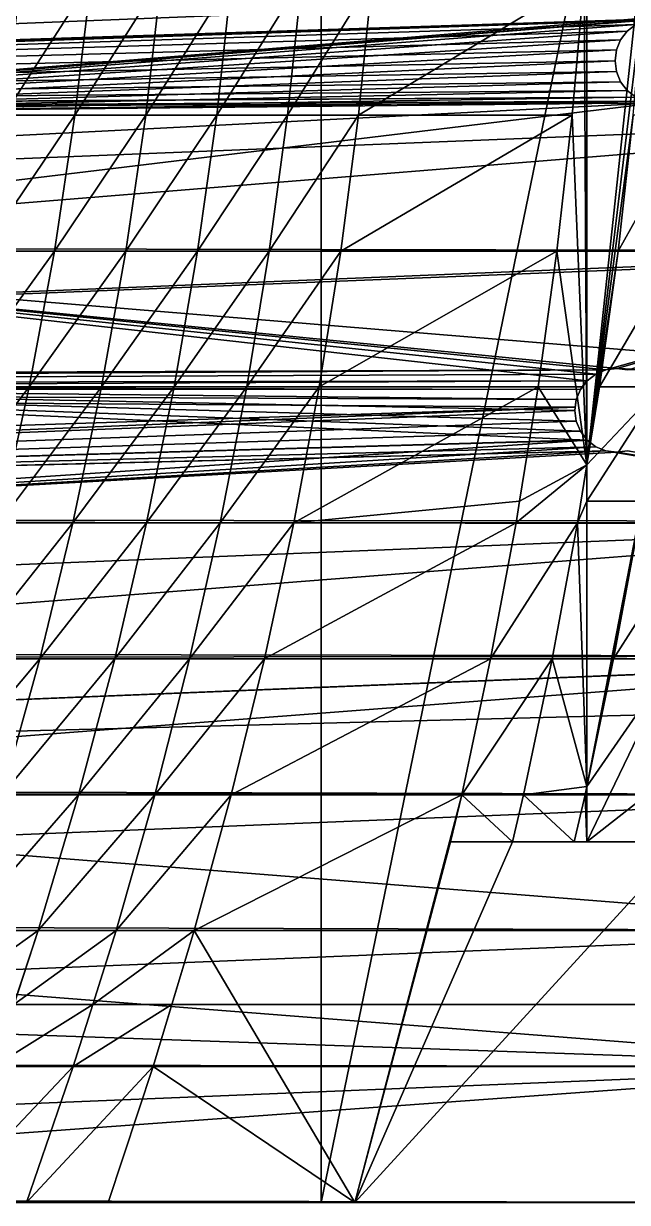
# Model space of a CAD drawing. Header units: metres. Extents: x 0 to 40.2, y -11.7 to 11.7.
# Drawn here: x 27.87 to 32.19, y -11.66 to -3.23 of the extents above; entities that cross this region are included whole.
import ezdxf

# ---------------------------------------------------------------- set-up
doc = ezdxf.new("R2010")
doc.units = ezdxf.units.M

msp = doc.modelspace()

# ---------------------------------------------------------------- linework, layer by layer
at = {"layer": 'bajo_balcon'}
for points in [[(35.696875, -2.91625, 3.3), (23.81, -3.888333, 3.3), (23.963125, -2.91625, 3.3)], [(35.696875, -2.91625, 3.3), (32.401458, -3.2, 3.3), (23.81, -3.888333, 3.3)], [(32.401458, -3.2, 3.3), (32.323812, -3.210222, 3.3), (23.81, -3.888333, 3.3)], [(32.323812, -3.210222, 3.3), (32.251458, -3.240192, 3.3), (23.81, -3.888333, 3.3)], [(32.251458, -3.240192, 3.3), (32.189326, -3.287868, 3.3), (23.81, -3.888333, 3.3)], [(32.189326, -3.287868, 3.3), (32.14165, -3.35, 3.3), (23.81, -3.888333, 3.3)], [(32.14165, -3.35, 3.3), (32.11168, -3.422354, 3.3), (23.81, -3.888333, 3.3)], [(32.11168, -3.422354, 3.3), (32.101458, -3.5, 3.3), (23.81, -3.888333, 3.3)], [(32.101458, -3.5, 3.3), (32.11168, -3.577646, 3.3), (23.81, -3.888333, 3.3)], [(32.11168, -3.577646, 3.3), (32.14165, -3.65, 3.3), (23.81, -3.888333, 3.3)], [(32.14165, -3.65, 3.3), (32.189326, -3.712132, 3.3), (23.81, -3.888333, 3.3)], [(32.189326, -3.712132, 3.3), (32.251458, -3.759808, 3.3), (23.81, -3.888333, 3.3)], [(32.251458, -3.759808, 3.3), (32.323812, -3.789778, 3.3), (23.81, -3.888333, 3.3)], [(32.323812, -3.789778, 3.3), (32.401458, -3.8, 3.3), (23.81, -3.888333, 3.3)], [(32.401458, -3.8, 3.3), (23.613125, -4.860417, 3.3), (23.81, -3.888333, 3.3)], [(35.616667, -3.888333, 3.3), (23.613125, -4.860417, 3.3), (32.401458, -3.8, 3.3)], [(35.616667, -3.888333, 3.3), (35.513542, -4.860417, 3.3), (23.613125, -4.860417, 3.3)], [(23.613125, -4.860417, 3.3), (31.901335, -5.787868, 3.3), (23.3725, -5.8325, 3.3)], [(31.963467, -5.740192, 3.3), (31.901335, -5.787868, 3.3), (23.613125, -4.860417, 3.3)], [(32.035821, -5.710222, 3.3), (31.963467, -5.740192, 3.3), (23.613125, -4.860417, 3.3)], [(32.113467, -5.7, 3.3), (32.035821, -5.710222, 3.3), (23.613125, -4.860417, 3.3)], [(35.3875, -5.8325, 3.3), (32.113467, -5.7, 3.3), (23.613125, -4.860417, 3.3)], [(35.513542, -4.860417, 3.3), (35.3875, -5.8325, 3.3), (23.613125, -4.860417, 3.3)], [(35.3875, -5.8325, 3.3), (32.191113, -5.710222, 3.3), (32.113467, -5.7, 3.3)], [(31.901335, -5.787868, 3.3), (31.85366, -5.85, 3.3), (23.3725, -5.8325, 3.3)], [(23.088125, -6.804583, 3.3), (23.3725, -5.8325, 3.3), (31.901335, -6.212132, 3.3)], [(31.901335, -6.212132, 3.3), (23.3725, -5.8325, 3.3), (31.85366, -6.15, 3.3)], [(31.823689, -6.077646, 3.3), (31.85366, -6.15, 3.3), (23.3725, -5.8325, 3.3)], [(31.813467, -6, 3.3), (31.823689, -6.077646, 3.3), (23.3725, -5.8325, 3.3)], [(31.823689, -5.922354, 3.3), (31.813467, -6, 3.3), (23.3725, -5.8325, 3.3)], [(31.85366, -5.85, 3.3), (31.823689, -5.922354, 3.3), (23.3725, -5.8325, 3.3)], [(31.963467, -6.259808, 3.3), (23.088125, -6.804583, 3.3), (31.901335, -6.212132, 3.3)], [(31.963467, -6.259808, 3.3), (32.035821, -6.289778, 3.3), (23.088125, -6.804583, 3.3)], [(32.113467, -6.3, 3.3), (23.088125, -6.804583, 3.3), (32.035821, -6.289778, 3.3)], [(32.113467, -6.3, 3.3), (35.238542, -6.804583, 3.3), (23.088125, -6.804583, 3.3)], [(32.191113, -6.289778, 3.3), (35.238542, -6.804583, 3.3), (32.113467, -6.3, 3.3)], [(35.238542, -6.804583, 3.3), (22.76, -7.776667, 3.3), (23.088125, -6.804583, 3.3)], [(35.238542, -6.804583, 3.3), (35.066667, -7.776667, 3.3), (22.76, -7.776667, 3.3)], [(35.066667, -7.776667, 3.3), (22.388125, -8.74875, 3.3), (22.76, -7.776667, 3.3)], [(35.066667, -7.776667, 3.3), (34.871875, -8.74875, 3.3), (22.388125, -8.74875, 3.3)], [(34.654167, -9.720833, 3.3), (21.9725, -9.720833, 3.3), (22.388125, -8.74875, 3.3)], [(34.871875, -8.74875, 3.3), (34.654167, -9.720833, 3.3), (22.388125, -8.74875, 3.3)], [(34.413542, -10.692917, 3.3), (21.513125, -10.692917, 3.3), (21.9725, -9.720833, 3.3)], [(34.654167, -9.720833, 3.3), (34.413542, -10.692917, 3.3), (21.9725, -9.720833, 3.3)], [(34.413542, -10.692917, 3.3), (21.01, -11.665, 3.3), (21.513125, -10.692917, 3.3)], [(34.413542, -10.692917, 3.3), (34.15, -11.665, 3.3), (21.01, -11.665, 3.3)]]:
    msp.add_3dface(points, dxfattribs=at)
at = {"layer": 'butacas_alta_frontal'}
for points in [[(31.9, -2.606295, 5.54), (31.880625, -2.91625, 5.54), (31.9, -6.390454, 5.54)], [(28.239706, -3.888333, 4.870769), (28.354594, -2.91625, 4.870769), (27.733072, -3.888333, 4.870769)], [(28.354594, -2.91625, 4.870769), (27.852209, -2.91625, 4.870769), (27.733072, -3.888333, 4.870769)], [(28.74634, -3.888333, 5.004615), (28.85698, -2.91625, 5.004615), (28.239706, -3.888333, 5.004615)], [(28.85698, -2.91625, 5.004615), (28.354594, -2.91625, 5.004615), (28.239706, -3.888333, 5.004615)], [(29.252974, -3.888333, 5.138462), (29.359365, -2.91625, 5.138462), (28.74634, -3.888333, 5.138462)], [(29.359365, -2.91625, 5.138462), (28.85698, -2.91625, 5.138462), (28.74634, -3.888333, 5.138462)], [(29.861751, -2.91625, 5.272308), (29.359365, -2.91625, 5.272308), (29.252974, -3.888333, 5.272308)], [(29.759608, -3.888333, 5.272308), (29.861751, -2.91625, 5.272308), (29.252974, -3.888333, 5.272308)], [(30.266242, -3.888333, 5.406154), (30.364136, -2.91625, 5.406154), (29.759608, -3.888333, 5.406154)], [(30.364136, -2.91625, 5.406154), (29.861751, -2.91625, 5.406154), (29.759608, -3.888333, 5.406154)], [(31.9, -6.390454, 5.54), (31.880625, -2.91625, 5.54), (31.795556, -3.888333, 5.54)], [(28.091993, -4.860417, 4.870769), (28.239706, -3.888333, 4.870769), (27.579896, -4.860417, 4.870769)], [(28.239706, -3.888333, 4.870769), (27.733072, -3.888333, 4.870769), (27.579896, -4.860417, 4.870769)], [(28.604089, -4.860417, 5.004615), (28.74634, -3.888333, 5.004615), (28.091993, -4.860417, 5.004615)], [(28.74634, -3.888333, 5.004615), (28.239706, -3.888333, 5.004615), (28.091993, -4.860417, 5.004615)], [(29.116186, -4.860417, 5.138462), (29.252974, -3.888333, 5.138462), (28.604089, -4.860417, 5.138462)], [(29.252974, -3.888333, 5.138462), (28.74634, -3.888333, 5.138462), (28.604089, -4.860417, 5.138462)], [(29.628282, -4.860417, 5.272308), (29.759608, -3.888333, 5.272308), (29.116186, -4.860417, 5.272308)], [(29.759608, -3.888333, 5.272308), (29.252974, -3.888333, 5.272308), (29.116186, -4.860417, 5.272308)], [(30.140379, -4.860417, 5.406154), (30.266242, -3.888333, 5.406154), (29.628282, -4.860417, 5.406154)], [(30.266242, -3.888333, 5.406154), (29.759608, -3.888333, 5.406154), (29.628282, -4.860417, 5.406154)], [(31.9, -6.390454, 5.54), (31.795556, -3.888333, 5.54), (31.686181, -4.860417, 5.54)], [(27.911454, -5.8325, 4.870769), (28.091993, -4.860417, 4.870769), (27.392682, -5.8325, 4.870769)], [(28.091993, -4.860417, 4.870769), (27.579896, -4.860417, 4.870769), (27.392682, -5.8325, 4.870769)], [(28.604089, -4.860417, 5.004615), (28.091993, -4.860417, 5.004615), (27.911454, -5.8325, 5.004615)], [(28.430227, -5.8325, 5.004615), (28.604089, -4.860417, 5.004615), (27.911454, -5.8325, 5.004615)], [(28.949, -5.8325, 5.138462), (29.116186, -4.860417, 5.138462), (28.430227, -5.8325, 5.138462)], [(29.116186, -4.860417, 5.138462), (28.604089, -4.860417, 5.138462), (28.430227, -5.8325, 5.138462)], [(29.467773, -5.8325, 5.272308), (29.628282, -4.860417, 5.272308), (28.949, -5.8325, 5.272308)], [(29.628282, -4.860417, 5.272308), (29.116186, -4.860417, 5.272308), (28.949, -5.8325, 5.272308)], [(29.986545, -5.8325, 5.406154), (30.140379, -4.860417, 5.406154), (29.467773, -5.8325, 5.406154)], [(30.140379, -4.860417, 5.406154), (29.628282, -4.860417, 5.406154), (29.467773, -5.8325, 5.406154)], [(31.9, -6.390454, 5.54), (31.686181, -4.860417, 5.54), (31.5525, -5.8325, 5.54)], [(27.698091, -6.804583, 4.870769), (27.911454, -5.8325, 4.870769), (27.171428, -6.804583, 4.870769)], [(27.911454, -5.8325, 4.870769), (27.392682, -5.8325, 4.870769), (27.171428, -6.804583, 4.870769)], [(28.430227, -5.8325, 5.004615), (27.698091, -6.804583, 5.004615), (28.224754, -6.804583, 5.004615)], [(28.430227, -5.8325, 5.004615), (27.911454, -5.8325, 5.004615), (27.698091, -6.804583, 5.004615)], [(28.751416, -6.804583, 5.138462), (28.949, -5.8325, 5.138462), (28.224754, -6.804583, 5.138462)], [(28.949, -5.8325, 5.138462), (28.430227, -5.8325, 5.138462), (28.224754, -6.804583, 5.138462)], [(29.278079, -6.804583, 5.272308), (29.467773, -5.8325, 5.272308), (28.751416, -6.804583, 5.272308)], [(29.467773, -5.8325, 5.272308), (28.949, -5.8325, 5.272308), (28.751416, -6.804583, 5.272308)], [(29.986545, -5.8325, 5.406154), (29.278079, -6.804583, 5.406154), (29.804742, -6.804583, 5.406154)], [(29.986545, -5.8325, 5.406154), (29.467773, -5.8325, 5.406154), (29.278079, -6.804583, 5.406154)], [(31.9, -6.390454, 5.54), (31.5525, -5.8325, 5.54), (31.419637, -6.65, 5.54)], [(31.9, -6.390454, 5.54), (31.419637, -6.65, 5.54), (31.394514, -6.804583, 5.54)], [(31.833133, -6.804583, 5.54), (31.9, -6.390454, 5.54), (31.394514, -6.804583, 5.54)], [(31.9, -6.390454, 5.697368), (31.833133, -6.804583, 5.697368), (31.9, -6.65, 5.697368)], [(31.833133, -6.804583, 5.697368), (31.9, -8.691232, 5.697368), (31.9, -6.65, 5.697368)], [(27.987669, -7.776667, 5.004615), (28.224754, -6.804583, 5.004615), (27.451902, -7.776667, 5.004615)], [(28.224754, -6.804583, 5.004615), (27.698091, -6.804583, 5.004615), (27.451902, -7.776667, 5.004615)], [(28.523436, -7.776667, 5.138462), (28.751416, -6.804583, 5.138462), (27.987669, -7.776667, 5.138462)], [(28.751416, -6.804583, 5.138462), (28.224754, -6.804583, 5.138462), (27.987669, -7.776667, 5.138462)], [(29.059202, -7.776667, 5.272308), (29.278079, -6.804583, 5.272308), (28.523436, -7.776667, 5.272308)], [(29.278079, -6.804583, 5.272308), (28.751416, -6.804583, 5.272308), (28.523436, -7.776667, 5.272308)], [(29.594969, -7.776667, 5.406154), (29.804742, -6.804583, 5.406154), (29.059202, -7.776667, 5.406154)], [(29.804742, -6.804583, 5.406154), (29.278079, -6.804583, 5.406154), (29.059202, -7.776667, 5.406154)], [(31.65203, -7.776667, 5.54), (31.833133, -6.804583, 5.54), (31.212222, -7.776667, 5.54)], [(31.833133, -6.804583, 5.54), (31.394514, -6.804583, 5.54), (31.212222, -7.776667, 5.54)], [(31.9, -8.691232, 5.697368), (31.833133, -6.804583, 5.697368), (31.65203, -7.776667, 5.697368)], [(27.718973, -8.74875, 5.004615), (27.987669, -7.776667, 5.004615), (27.172888, -8.74875, 5.004615)], [(27.987669, -7.776667, 5.004615), (27.451902, -7.776667, 5.004615), (27.172888, -8.74875, 5.004615)], [(28.265057, -8.74875, 5.138462), (28.523436, -7.776667, 5.138462), (27.718973, -8.74875, 5.138462)], [(28.523436, -7.776667, 5.138462), (27.987669, -7.776667, 5.138462), (27.718973, -8.74875, 5.138462)], [(28.811142, -8.74875, 5.272308), (29.059202, -7.776667, 5.272308), (28.265057, -8.74875, 5.272308)], [(29.059202, -7.776667, 5.272308), (28.523436, -7.776667, 5.272308), (28.265057, -8.74875, 5.272308)], [(29.357227, -8.74875, 5.406154), (29.594969, -7.776667, 5.406154), (28.811142, -8.74875, 5.406154)], [(29.594969, -7.776667, 5.406154), (29.059202, -7.776667, 5.406154), (28.811142, -8.74875, 5.406154)], [(31.44678, -8.74875, 5.54), (31.65203, -7.776667, 5.54), (31.005625, -8.74875, 5.54)], [(31.65203, -7.776667, 5.54), (31.212222, -7.776667, 5.54), (31.005625, -8.74875, 5.54)], [(31.9, -8.691232, 5.697368), (31.65203, -7.776667, 5.697368), (31.44678, -8.74875, 5.697368)], [(27.976282, -9.720833, 5.138462), (28.265057, -8.74875, 5.138462), (27.418665, -9.720833, 5.138462)], [(28.265057, -8.74875, 5.138462), (27.718973, -8.74875, 5.138462), (27.418665, -9.720833, 5.138462)], [(28.533898, -9.720833, 5.272308), (28.811142, -8.74875, 5.272308), (27.976282, -9.720833, 5.272308)], [(28.811142, -8.74875, 5.272308), (28.265057, -8.74875, 5.272308), (27.976282, -9.720833, 5.272308)], [(29.357227, -8.74875, 5.406154), (28.811142, -8.74875, 5.406154), (28.533898, -9.720833, 5.406154)], [(29.091515, -9.720833, 5.406154), (29.357227, -8.74875, 5.406154), (28.533898, -9.720833, 5.406154)], [(31.36743, -9.085, 5.54), (31.005625, -8.74875, 5.54), (30.925754, -9.085, 5.54)], [(31.44678, -8.74875, 5.54), (31.005625, -8.74875, 5.54), (31.36743, -9.085, 5.54)], [(31.809106, -9.085, 5.697368), (31.44678, -8.74875, 5.697368), (31.36743, -9.085, 5.697368)], [(31.887935, -8.74875, 5.697368), (31.9, -8.691232, 5.697368), (31.44678, -8.74875, 5.697368)], [(31.887935, -8.74875, 5.697368), (31.44678, -8.74875, 5.697368), (31.809106, -9.085, 5.697368)], [(31.9, -9.085, 5.854737), (31.887935, -8.74875, 5.854737), (31.809106, -9.085, 5.854737)], [(31.9, -8.691232, 5.854737), (31.887935, -8.74875, 5.854737), (31.9, -9.085, 5.854737)], [(27.976282, -9.720833, 5.138462), (27.418665, -9.720833, 5.138462), (27.23798, -10.25, 5.138462)], [(27.976282, -9.720833, 5.138462), (27.23798, -10.25, 5.138462), (27.802535, -10.25, 5.138462)], [(28.533898, -9.720833, 5.272308), (27.802535, -10.25, 5.272308), (28.36709, -10.25, 5.272308)], [(28.533898, -9.720833, 5.272308), (27.976282, -9.720833, 5.272308), (27.802535, -10.25, 5.272308)], [(29.091515, -9.720833, 5.406154), (28.36709, -10.25, 5.406154), (28.931645, -10.25, 5.406154)], [(29.091515, -9.720833, 5.406154), (28.533898, -9.720833, 5.406154), (28.36709, -10.25, 5.406154)]]:
    msp.add_3dface(points, dxfattribs=at)
at = {"layer": 'butacas_alta_posterior'}
for points in [[(32.376443, -1.944167, 5.54), (31.9, -2.606295, 5.54), (31.9, -6.390454, 5.54)], [(32.316075, -2.91625, 5.54), (32.376443, -1.944167, 5.54), (31.9, -6.390454, 5.54)], [(32.23156, -3.888333, 5.54), (32.316075, -2.91625, 5.54), (31.9, -6.390454, 5.54)], [(32.122898, -4.860417, 5.54), (32.23156, -3.888333, 5.54), (31.9, -6.390454, 5.54)], [(32.559616, -4.860417, 5.697368), (32.667565, -3.888333, 5.697368), (32.122898, -4.860417, 5.697368)], [(32.667565, -3.888333, 5.697368), (32.23156, -3.888333, 5.697368), (32.122898, -4.860417, 5.697368)], [(31.990089, -5.8325, 5.54), (32.122898, -4.860417, 5.54), (31.9, -6.390454, 5.54)], [(32.427679, -5.8325, 5.697368), (32.559616, -4.860417, 5.697368), (31.990089, -5.8325, 5.697368)], [(32.559616, -4.860417, 5.697368), (32.122898, -4.860417, 5.697368), (31.990089, -5.8325, 5.697368)], [(32.427679, -5.8325, 5.697368), (31.9, -6.390454, 5.697368), (31.9, -6.65, 5.697368)], [(32.427679, -5.8325, 5.697368), (31.9, -6.65, 5.697368), (32.296549, -6.65, 5.697368)], [(32.427679, -5.8325, 5.697368), (31.990089, -5.8325, 5.697368), (31.9, -6.390454, 5.697368)]]:
    msp.add_3dface(points, dxfattribs=at)
at = {"layer": 'butacas_platea'}
for points in [[(35, -2.944189, -0.017244), (12.5, -2.91625, -0.575055), (12.5, -3.846237, -0.574017)], [(32.401458, -3.2, -0.081236), (35, -2.944189, -0.017244), (12.5, -3.846237, -0.574017)], [(32.401458, -3.2, -0.081236), (12.5, -3.846237, -0.574017), (12.5, -3.879412, -0.573949)], [(32.323812, -3.210222, -0.083143), (32.401458, -3.2, -0.081236), (12.5, -3.879412, -0.573949)], [(32.251458, -3.240192, -0.084878), (32.323812, -3.210222, -0.083143), (12.5, -3.879412, -0.573949)], [(32.251458, -3.240192, -0.084878), (12.5, -3.879412, -0.573949), (32.189326, -3.287868, -0.086323)], [(32.14165, -3.35, -0.087379), (32.189326, -3.287868, -0.086323), (12.5, -3.879412, -0.573949)], [(32.11168, -3.422354, -0.087975), (32.14165, -3.35, -0.087379), (12.5, -3.879412, -0.573949)], [(32.101458, -3.5, -0.08807), (32.11168, -3.422354, -0.087975), (12.5, -3.879412, -0.573949)], [(32.11168, -3.577646, -0.087657), (32.101458, -3.5, -0.08807), (12.5, -3.879412, -0.573949)], [(32.14165, -3.65, -0.086765), (32.11168, -3.577646, -0.087657), (12.5, -3.879412, -0.573949)], [(32.189326, -3.712132, -0.085454), (32.14165, -3.65, -0.086765), (12.5, -3.879412, -0.573949)], [(32.251458, -3.759808, -0.083813), (32.189326, -3.712132, -0.085454), (12.5, -3.879412, -0.573949)], [(32.251458, -3.759808, -0.083813), (12.5, -3.879412, -0.573949), (12.5, -3.888333, -0.573931)], [(32.323812, -3.789778, -0.081956), (32.251458, -3.759808, -0.083813), (12.5, -3.888333, -0.573931)], [(32.401458, -3.8, -0.080007), (32.323812, -3.789778, -0.081956), (12.5, -3.888333, -0.573931)], [(32.401458, -3.8, -0.080007), (12.5, -3.888333, -0.573931), (12.5, -4.816022, -0.572598)], [(35, -3.91308, -0.015275), (32.401458, -3.8, -0.080007), (12.5, -4.816022, -0.572598)], [(35, -3.91308, -0.015275), (12.5, -4.816022, -0.572598), (35, -4.859426, -0.012777)], [(35, -4.859426, -0.012777), (12.5, -4.816022, -0.572598), (12.5, -4.860417, -0.572481)], [(35, -4.859426, -0.012777), (12.5, -4.860417, -0.572481), (12.5, -5.785279, -0.570854)], [(35, -4.859426, -0.012777), (12.5, -5.785279, -0.570854), (35, -4.881055, -0.012738)], [(32.035821, -5.710222, -0.08397), (35, -4.881055, -0.012738), (12.5, -5.785279, -0.570854)], [(32.113467, -5.7, -0.082067), (35, -4.881055, -0.012738), (32.035821, -5.710222, -0.08397)], [(32.191113, -5.710222, -0.080097), (35, -4.881055, -0.012738), (32.113467, -5.7, -0.082067)], [(32.035821, -5.710222, -0.08397), (12.5, -5.785279, -0.570854), (12.5, -5.827245, -0.570718)], [(31.963467, -5.740192, -0.085677), (32.035821, -5.710222, -0.08397), (12.5, -5.827245, -0.570718)], [(31.901335, -5.787868, -0.087072), (31.963467, -5.740192, -0.085677), (12.5, -5.827245, -0.570718)], [(31.9, -5.789608, -0.0871), (31.901335, -5.787868, -0.087072), (12.5, -5.827245, -0.570718)], [(31.867088, -5.8325, -0.087782), (31.9, -5.789608, -0.0871), (12.5, -5.827245, -0.570718)], [(31.867088, -5.8325, -0.087782), (12.5, -5.827245, -0.570718), (12.5, -5.840744, -0.570684)], [(31.85366, -5.85, -0.08808), (31.867088, -5.8325, -0.087782), (12.5, -5.840744, -0.570684)], [(31.816591, -5.976273, -0.088741), (12.5, -5.840744, -0.570684), (12.5, -6.609257, -0.569082)], [(31.816591, -5.976273, -0.088741), (31.823689, -5.922354, -0.088677), (12.5, -5.840744, -0.570684)], [(31.823689, -5.922354, -0.088677), (31.85366, -5.85, -0.08808), (12.5, -5.840744, -0.570684)], [(31.816591, -5.976273, -0.088741), (12.5, -6.609257, -0.569082), (12.5, -6.768554, -0.568725)], [(31.813467, -6, -0.088728), (31.816591, -5.976273, -0.088741), (12.5, -6.768554, -0.568725)], [(31.823689, -6.077646, -0.088175), (31.813467, -6, -0.088728), (12.5, -6.768554, -0.568725)], [(31.85366, -6.15, -0.087149), (31.823689, -6.077646, -0.088175), (12.5, -6.768554, -0.568725)], [(31.9, -6.210392, -0.085758), (31.85366, -6.15, -0.087149), (12.5, -6.768554, -0.568725)], [(31.901335, -6.212132, -0.085718), (31.9, -6.210392, -0.085758), (12.5, -6.768554, -0.568725)], [(31.963467, -6.259808, -0.083982), (31.901335, -6.212132, -0.085718), (12.5, -6.768554, -0.568725)], [(32.035821, -6.289778, -0.082058), (31.963467, -6.259808, -0.083982), (12.5, -6.768554, -0.568725)], [(32.035821, -6.289778, -0.082058), (12.5, -6.768554, -0.568725), (12.5, -6.773479, -0.568706)], [(35, -6.793538, -0.006007), (32.035821, -6.289778, -0.082058), (12.5, -6.773479, -0.568706)], [(35, -6.793538, -0.006007), (32.113467, -6.3, -0.080077), (32.035821, -6.289778, -0.082058)], [(35, -6.793538, -0.006007), (32.191113, -6.289778, -0.078175), (32.113467, -6.3, -0.080077)], [(35, -6.814209, -0.005942), (12.5, -6.773479, -0.568706), (12.5, -7.722188, -0.566374)], [(35, -6.793538, -0.006007), (12.5, -6.773479, -0.568706), (35, -6.814209, -0.005942)], [(35, -6.814209, -0.005942), (12.5, -7.722188, -0.566374), (35, -7.759038, -0.001751)], [(35, -7.759038, -0.001751), (12.5, -7.722188, -0.566374), (12.5, -7.776667, -0.566132)], [(35, -7.759038, -0.001751), (12.5, -7.776667, -0.566132), (35, -7.776667, -0.001672)], [(12.5, -8.689823, -0.563629), (35, -7.776667, -0.001672), (12.5, -7.776667, -0.566132)], [(12.5, -8.689823, -0.563629), (35, -7.778434, -0.001668), (35, -7.776667, -0.001672)], [(35, -7.778434, -0.001668), (12.5, -8.689823, -0.563629), (35, -8.10936)], [(34.871875, -8.74875), (35, -8.10936), (12.5, -8.689823, -0.563629)], [(34.871875, -8.74875), (12.5, -8.689823, -0.563629), (12.5, -8.729099, -0.56343)], [(34.871875, -8.74875), (12.5, -8.729099, -0.56343), (12.5, -9.656898, -0.560537)], [(34.654167, -9.720833), (34.871875, -8.74875), (12.5, -9.656898, -0.560537)], [(34.654167, -9.720833), (12.5, -9.656898, -0.560537), (12.5, -9.720833, -0.560176)], [(34.654167, -9.720833), (12.5, -9.720833, -0.560176), (21.665428, -10.25, -0.326618)], [(34.52318, -10.25), (34.654167, -9.720833), (21.665428, -10.25, -0.326618)]]:
    msp.add_3dface(points, dxfattribs=at)
at = {"layer": 'cielo_3'}
for points in [[(25.2, -11.665, 10.95), (30, 11.665, 10.95), (30, -11.665, 10.95)], [(30, 11.665, 10.95), (25.2, -11.665, 10.95), (25.2, 11.665, 10.95)], [(30, -11.665, 10.95), (30, 11.665, 11.55), (30, -11.665, 11.55)], [(30, 11.665, 11.55), (30, -11.665, 10.95), (30, 11.665, 10.95)]]:
    msp.add_3dface(points, dxfattribs=at)
at = {"layer": 'cielo_4'}
for points in [[(34.8, 11.665, 11.55), (34.8, -11.665, 11.55), (30, -11.665, 11.55)], [(30, -11.665, 11.55), (30, 11.665, 11.55), (34.8, 11.665, 11.55)]]:
    msp.add_3dface(points, dxfattribs=at)
at = {"layer": 'frente_balcon'}
for points in [[(28.239706, -3.888333, 5.004615), (28.354594, -2.91625, 5.004615), (28.239706, -3.888333, 4.870769)], [(28.354594, -2.91625, 5.004615), (28.354594, -2.91625, 4.870769), (28.239706, -3.888333, 4.870769)], [(28.85698, -2.91625, 5.138462), (28.85698, -2.91625, 5.004615), (28.74634, -3.888333, 5.004615)], [(28.74634, -3.888333, 5.138462), (28.85698, -2.91625, 5.138462), (28.74634, -3.888333, 5.004615)], [(29.252974, -3.888333, 5.272308), (29.359365, -2.91625, 5.272308), (29.252974, -3.888333, 5.138462)], [(29.359365, -2.91625, 5.272308), (29.359365, -2.91625, 5.138462), (29.252974, -3.888333, 5.138462)], [(29.759608, -3.888333, 5.406154), (29.861751, -2.91625, 5.406154), (29.759608, -3.888333, 5.272308)], [(29.861751, -2.91625, 5.406154), (29.861751, -2.91625, 5.272308), (29.759608, -3.888333, 5.272308)], [(30.364136, -2.91625, 5.54), (30.364136, -2.91625, 5.406154), (30.266242, -3.888333, 5.406154)], [(30.266242, -3.888333, 5.54), (30.364136, -2.91625, 5.54), (30.266242, -3.888333, 5.406154)], [(28.091993, -4.860417, 5.004615), (28.239706, -3.888333, 5.004615), (28.091993, -4.860417, 4.870769)], [(28.239706, -3.888333, 5.004615), (28.239706, -3.888333, 4.870769), (28.091993, -4.860417, 4.870769)], [(28.604089, -4.860417, 5.138462), (28.74634, -3.888333, 5.138462), (28.604089, -4.860417, 5.004615)], [(28.74634, -3.888333, 5.138462), (28.74634, -3.888333, 5.004615), (28.604089, -4.860417, 5.004615)], [(29.116186, -4.860417, 5.272308), (29.252974, -3.888333, 5.272308), (29.116186, -4.860417, 5.138462)], [(29.252974, -3.888333, 5.272308), (29.252974, -3.888333, 5.138462), (29.116186, -4.860417, 5.138462)], [(29.628282, -4.860417, 5.406154), (29.759608, -3.888333, 5.406154), (29.628282, -4.860417, 5.272308)], [(29.759608, -3.888333, 5.406154), (29.759608, -3.888333, 5.272308), (29.628282, -4.860417, 5.272308)], [(30.140379, -4.860417, 5.54), (30.266242, -3.888333, 5.54), (30.140379, -4.860417, 5.406154)], [(30.266242, -3.888333, 5.54), (30.266242, -3.888333, 5.406154), (30.140379, -4.860417, 5.406154)], [(32.122898, -4.860417, 5.697368), (32.23156, -3.888333, 5.697368), (32.122898, -4.860417, 5.54)], [(32.23156, -3.888333, 5.697368), (32.23156, -3.888333, 5.54), (32.122898, -4.860417, 5.54)], [(27.911454, -5.8325, 5.004615), (28.091993, -4.860417, 5.004615), (27.911454, -5.8325, 4.870769)], [(28.091993, -4.860417, 5.004615), (28.091993, -4.860417, 4.870769), (27.911454, -5.8325, 4.870769)], [(28.604089, -4.860417, 5.138462), (28.604089, -4.860417, 5.004615), (28.430227, -5.8325, 5.004615)], [(28.430227, -5.8325, 5.138462), (28.604089, -4.860417, 5.138462), (28.430227, -5.8325, 5.004615)], [(28.949, -5.8325, 5.272308), (29.116186, -4.860417, 5.272308), (28.949, -5.8325, 5.138462)], [(29.116186, -4.860417, 5.272308), (29.116186, -4.860417, 5.138462), (28.949, -5.8325, 5.138462)], [(29.467773, -5.8325, 5.406154), (29.628282, -4.860417, 5.406154), (29.467773, -5.8325, 5.272308)], [(29.628282, -4.860417, 5.406154), (29.628282, -4.860417, 5.272308), (29.467773, -5.8325, 5.272308)], [(30.140379, -4.860417, 5.54), (30.140379, -4.860417, 5.406154), (29.986545, -5.8325, 5.406154)], [(29.986545, -5.8325, 5.54), (30.140379, -4.860417, 5.54), (29.986545, -5.8325, 5.406154)], [(31.990089, -5.8325, 5.697368), (32.122898, -4.860417, 5.697368), (31.990089, -5.8325, 5.54)], [(32.122898, -4.860417, 5.697368), (32.122898, -4.860417, 5.54), (31.990089, -5.8325, 5.54)], [(27.911454, -5.8325, 4.870769), (27.698091, -6.804583, 4.870769), (27.698091, -6.804583, 5.004615)], [(27.911454, -5.8325, 5.004615), (27.911454, -5.8325, 4.870769), (27.698091, -6.804583, 5.004615)], [(28.430227, -5.8325, 5.138462), (28.430227, -5.8325, 5.004615), (28.224754, -6.804583, 5.004615)], [(28.224754, -6.804583, 5.138462), (28.430227, -5.8325, 5.138462), (28.224754, -6.804583, 5.004615)], [(28.949, -5.8325, 5.138462), (28.751416, -6.804583, 5.138462), (28.751416, -6.804583, 5.272308)], [(28.949, -5.8325, 5.272308), (28.949, -5.8325, 5.138462), (28.751416, -6.804583, 5.272308)], [(29.467773, -5.8325, 5.272308), (29.278079, -6.804583, 5.272308), (29.278079, -6.804583, 5.406154)], [(29.467773, -5.8325, 5.406154), (29.467773, -5.8325, 5.272308), (29.278079, -6.804583, 5.406154)], [(29.986545, -5.8325, 5.406154), (29.804742, -6.804583, 5.406154), (29.804742, -6.804583, 5.54)], [(29.986545, -5.8325, 5.54), (29.986545, -5.8325, 5.406154), (29.804742, -6.804583, 5.54)], [(31.9, -6.390454, 5.697368), (31.990089, -5.8325, 5.697368), (31.9, -6.390454, 5.54)], [(31.990089, -5.8325, 5.697368), (31.990089, -5.8325, 5.54), (31.9, -6.390454, 5.54)], [(31.9, -6.390454, 5.54), (31.833133, -6.804583, 5.54), (31.833133, -6.804583, 5.697368)], [(31.9, -6.390454, 5.697368), (31.9, -6.390454, 5.54), (31.833133, -6.804583, 5.697368)], [(27.987669, -7.776667, 5.138462), (28.224754, -6.804583, 5.138462), (27.987669, -7.776667, 5.004615)], [(28.224754, -6.804583, 5.138462), (28.224754, -6.804583, 5.004615), (27.987669, -7.776667, 5.004615)], [(28.523436, -7.776667, 5.272308), (28.751416, -6.804583, 5.272308), (28.523436, -7.776667, 5.138462)], [(28.751416, -6.804583, 5.272308), (28.751416, -6.804583, 5.138462), (28.523436, -7.776667, 5.138462)], [(29.059202, -7.776667, 5.406154), (29.278079, -6.804583, 5.406154), (29.059202, -7.776667, 5.272308)], [(29.278079, -6.804583, 5.406154), (29.278079, -6.804583, 5.272308), (29.059202, -7.776667, 5.272308)], [(29.594969, -7.776667, 5.54), (29.804742, -6.804583, 5.54), (29.594969, -7.776667, 5.406154)], [(29.804742, -6.804583, 5.54), (29.804742, -6.804583, 5.406154), (29.594969, -7.776667, 5.406154)], [(31.65203, -7.776667, 5.697368), (31.833133, -6.804583, 5.697368), (31.65203, -7.776667, 5.54)], [(31.833133, -6.804583, 5.697368), (31.833133, -6.804583, 5.54), (31.65203, -7.776667, 5.54)], [(32.091838, -7.776667, 5.854737), (32.271753, -6.804583, 5.854737), (32.091838, -7.776667, 5.697368)], [(32.271753, -6.804583, 5.854737), (32.271753, -6.804583, 5.697368), (32.091838, -7.776667, 5.697368)], [(27.987669, -7.776667, 5.138462), (27.987669, -7.776667, 5.004615), (27.718973, -8.74875, 5.004615)], [(27.718973, -8.74875, 5.138462), (27.987669, -7.776667, 5.138462), (27.718973, -8.74875, 5.004615)], [(28.265057, -8.74875, 5.272308), (28.523436, -7.776667, 5.272308), (28.265057, -8.74875, 5.138462)], [(28.523436, -7.776667, 5.272308), (28.523436, -7.776667, 5.138462), (28.265057, -8.74875, 5.138462)], [(28.811142, -8.74875, 5.406154), (29.059202, -7.776667, 5.406154), (28.811142, -8.74875, 5.272308)], [(29.059202, -7.776667, 5.406154), (29.059202, -7.776667, 5.272308), (28.811142, -8.74875, 5.272308)], [(29.594969, -7.776667, 5.54), (29.594969, -7.776667, 5.406154), (29.357227, -8.74875, 5.406154)], [(29.357227, -8.74875, 5.54), (29.594969, -7.776667, 5.54), (29.357227, -8.74875, 5.406154)], [(31.44678, -8.74875, 5.697368), (31.65203, -7.776667, 5.697368), (31.44678, -8.74875, 5.54)], [(31.65203, -7.776667, 5.697368), (31.65203, -7.776667, 5.54), (31.44678, -8.74875, 5.54)], [(32.091838, -7.776667, 5.854737), (31.9, -8.691232, 5.697368), (31.887935, -8.74875, 5.697368)], [(31.9, -8.691232, 5.854737), (32.091838, -7.776667, 5.854737), (31.887935, -8.74875, 5.697368)], [(32.091838, -7.776667, 5.854737), (32.091838, -7.776667, 5.697368), (31.9, -8.691232, 5.697368)], [(27.976282, -9.720833, 5.272308), (28.265057, -8.74875, 5.272308), (27.976282, -9.720833, 5.138462)], [(28.265057, -8.74875, 5.272308), (28.265057, -8.74875, 5.138462), (27.976282, -9.720833, 5.138462)], [(28.533898, -9.720833, 5.406154), (28.811142, -8.74875, 5.406154), (28.533898, -9.720833, 5.272308)], [(28.811142, -8.74875, 5.406154), (28.811142, -8.74875, 5.272308), (28.533898, -9.720833, 5.272308)], [(29.357227, -8.74875, 5.54), (29.357227, -8.74875, 5.406154), (29.091515, -9.720833, 5.406154)], [(29.091515, -9.720833, 5.54), (29.357227, -8.74875, 5.54), (29.091515, -9.720833, 5.406154)], [(31.36743, -9.085, 5.697368), (31.44678, -8.74875, 5.54), (31.36743, -9.085, 5.54)], [(31.44678, -8.74875, 5.697368), (31.44678, -8.74875, 5.54), (31.36743, -9.085, 5.697368)], [(31.809106, -9.085, 5.854737), (31.887935, -8.74875, 5.697368), (31.809106, -9.085, 5.697368)], [(31.887935, -8.74875, 5.854737), (31.887935, -8.74875, 5.697368), (31.809106, -9.085, 5.854737)], [(31.887935, -8.74875, 5.854737), (31.9, -8.691232, 5.854737), (31.887935, -8.74875, 5.697368)], [(27.976282, -9.720833, 5.272308), (27.802535, -10.25, 5.138462), (27.657108, -10.692917, 5.138462)], [(27.802535, -10.25, 5.272308), (27.976282, -9.720833, 5.272308), (27.657108, -10.692917, 5.138462)], [(27.976282, -9.720833, 5.272308), (27.976282, -9.720833, 5.138462), (27.802535, -10.25, 5.138462)], [(28.36709, -10.25, 5.406154), (28.533898, -9.720833, 5.406154), (28.36709, -10.25, 5.272308)], [(28.533898, -9.720833, 5.406154), (28.533898, -9.720833, 5.272308), (28.36709, -10.25, 5.272308)], [(29.091515, -9.720833, 5.54), (28.931645, -10.25, 5.406154), (28.797833, -10.692917, 5.54)], [(29.091515, -9.720833, 5.54), (29.091515, -9.720833, 5.406154), (28.931645, -10.25, 5.406154)], [(28.36709, -10.25, 5.272308), (28.22747, -10.692917, 5.272308), (28.22747, -10.692917, 5.406154)], [(28.36709, -10.25, 5.406154), (28.36709, -10.25, 5.272308), (28.22747, -10.692917, 5.406154)], [(28.931645, -10.25, 5.406154), (28.797833, -10.692917, 5.406154), (28.797833, -10.692917, 5.54)], [(27.891859, -11.665, 5.272308), (27.891859, -11.665, 5.406154), (28.22747, -10.692917, 5.406154)], [(27.891859, -11.665, 5.272308), (28.22747, -10.692917, 5.406154), (28.22747, -10.692917, 5.272308)], [(28.476181, -11.665, 5.406154), (28.797833, -10.692917, 5.54), (28.797833, -10.692917, 5.406154)], [(28.476181, -11.665, 5.406154), (28.476181, -11.665, 5.54), (28.797833, -10.692917, 5.54)]]:
    msp.add_3dface(points, dxfattribs=at)
at = {"layer": 'laterales_altos'}
for points in [[(25.2, -11.665, 10.4), (27.891859, -11.665, 5.406154), (27.307538, -11.665, 5.272308)], [(25.2, -11.665, 10.4), (28.476181, -11.665, 5.54), (27.891859, -11.665, 5.406154)], [(25.2, -11.665, 10.4), (30, -11.665, 10.95), (28.476181, -11.665, 5.54)], [(25.2, -11.665, 10.95), (30, -11.665, 10.95), (25.2, -11.665, 10.4)], [(30, -11.665, 10.95), (30.24, -11.665, 5.54), (28.476181, -11.665, 5.54)], [(30, -11.665, 10.95), (40.25, -11.665, 5.54), (30.24, -11.665, 5.54)], [(34.8, -11.665, 11.55), (40.25, -11.665, 5.54), (30, -11.665, 10.95)], [(30, -11.665, 11.55), (34.8, -11.665, 11.55), (30, -11.665, 10.95)]]:
    msp.add_3dface(points, dxfattribs=at)
at = {"layer": 'madera_expuesta'}
for points in [[(31.795556, -3.888333, 5.54), (31.880625, -2.91625, 5.54), (30.266242, -3.888333, 5.54)], [(31.880625, -2.91625, 5.54), (30.364136, -2.91625, 5.54), (30.266242, -3.888333, 5.54)], [(31.686181, -4.860417, 5.54), (31.795556, -3.888333, 5.54), (30.140379, -4.860417, 5.54)], [(31.795556, -3.888333, 5.54), (30.266242, -3.888333, 5.54), (30.140379, -4.860417, 5.54)], [(31.686181, -4.860417, 5.54), (30.140379, -4.860417, 5.54), (29.986545, -5.8325, 5.54)], [(31.5525, -5.8325, 5.54), (31.686181, -4.860417, 5.54), (29.986545, -5.8325, 5.54)], [(31.5525, -5.8325, 5.54), (29.986545, -5.8325, 5.54), (29.804742, -6.804583, 5.54)], [(31.419637, -6.65, 5.54), (31.5525, -5.8325, 5.54), (29.804742, -6.804583, 5.54)], [(31.394514, -6.804583, 5.54), (31.419637, -6.65, 5.54), (29.804742, -6.804583, 5.54)], [(31.212222, -7.776667, 5.54), (31.394514, -6.804583, 5.54), (29.594969, -7.776667, 5.54)], [(31.394514, -6.804583, 5.54), (29.804742, -6.804583, 5.54), (29.594969, -7.776667, 5.54)], [(31.212222, -7.776667, 5.54), (29.594969, -7.776667, 5.54), (29.357227, -8.74875, 5.54)], [(31.005625, -8.74875, 5.54), (31.212222, -7.776667, 5.54), (29.357227, -8.74875, 5.54)], [(30.24, -11.665, 5.54), (31.005625, -8.74875, 5.54), (29.091515, -9.720833, 5.54)], [(31.005625, -8.74875, 5.54), (29.357227, -8.74875, 5.54), (29.091515, -9.720833, 5.54)], [(30.925754, -9.085, 5.54), (31.005625, -8.74875, 5.54), (30.24, -11.665, 5.54)], [(31.36743, -9.085, 5.54), (30.925754, -9.085, 5.54), (30.24, -11.665, 5.54)], [(31.36743, -9.085, 5.54), (30.24, -11.665, 5.54), (32.6, -9.085, 5.54)], [(40.25, -11.665, 5.54), (32.6, -9.085, 5.54), (30.24, -11.665, 5.54)], [(31.809106, -9.085, 5.697368), (31.36743, -9.085, 5.697368), (31.36743, -9.085, 5.54)], [(32.6, -9.085, 5.54), (31.809106, -9.085, 5.697368), (31.36743, -9.085, 5.54)], [(31.9, -9.085, 5.854737), (31.809106, -9.085, 5.854737), (31.809106, -9.085, 5.697368)], [(32.250782, -9.085, 5.854737), (31.9, -9.085, 5.854737), (31.809106, -9.085, 5.697368)], [(32.6, -9.085, 5.54), (32.250782, -9.085, 5.854737), (31.809106, -9.085, 5.697368)], [(30.24, -11.665, 5.54), (29.091515, -9.720833, 5.54), (28.797833, -10.692917, 5.54)], [(28.476181, -11.665, 5.54), (30.24, -11.665, 5.54), (28.797833, -10.692917, 5.54)]]:
    msp.add_3dface(points, dxfattribs=at)
at = {"layer": 'muros'}
for points in [[(21.01, -11.665, 3.2), (34.15, -11.665), (11.55, -11.665, -0.577021)], [(21.01, -11.665, 3.3), (34.15, -11.665), (21.01, -11.665, 3.2)], [(34.15, -11.665, 3.3), (34.15, -11.665), (21.01, -11.665, 3.3)], [(27.891859, -11.665, 5.406154), (27.891859, -11.665, 5.272308), (27.307538, -11.665, 5.272308)], [(28.476181, -11.665, 5.54), (28.476181, -11.665, 5.406154), (27.891859, -11.665, 5.406154)]]:
    msp.add_3dface(points, dxfattribs=at)
at = {"layer": 'pasillos_alfombra'}
for points in [[(31.9, -8.691232, 5.697368), (32.296549, -6.65, 5.697368), (31.9, -6.65, 5.697368)], [(32.271753, -6.804583, 5.697368), (32.296549, -6.65, 5.697368), (31.9, -8.691232, 5.697368)], [(32.091838, -7.776667, 5.697368), (32.271753, -6.804583, 5.697368), (31.9, -8.691232, 5.697368)], [(32.531647, -7.776667, 5.854737), (32.710373, -6.804583, 5.854737), (32.091838, -7.776667, 5.854737)], [(32.710373, -6.804583, 5.854737), (32.271753, -6.804583, 5.854737), (32.091838, -7.776667, 5.854737)], [(32.531647, -7.776667, 5.854737), (31.9, -8.691232, 5.854737), (31.9, -9.085, 5.854737)], [(32.329091, -8.74875, 5.854737), (32.531647, -7.776667, 5.854737), (31.9, -9.085, 5.854737)], [(32.531647, -7.776667, 5.854737), (32.091838, -7.776667, 5.854737), (31.9, -8.691232, 5.854737)], [(32.329091, -8.74875, 5.854737), (31.9, -9.085, 5.854737), (32.250782, -9.085, 5.854737)], [(34.413542, -10.692917), (21.665428, -10.25, -0.326618), (11.55, -10.662107, -0.580983)], [(34.413542, -10.692917), (34.52318, -10.25), (21.665428, -10.25, -0.326618)], [(27.802535, -10.25, 5.272308), (27.657108, -10.692917, 5.272308), (28.36709, -10.25, 5.272308)], [(28.22747, -10.692917, 5.272308), (28.36709, -10.25, 5.272308), (27.657108, -10.692917, 5.272308)], [(28.36709, -10.25, 5.406154), (28.22747, -10.692917, 5.406154), (28.931645, -10.25, 5.406154)], [(28.797833, -10.692917, 5.406154), (28.931645, -10.25, 5.406154), (28.22747, -10.692917, 5.406154)], [(34.413542, -10.692917), (11.55, -10.662107, -0.580983), (11.55, -11.628184, -0.577276)], [(34.15, -11.665), (34.413542, -10.692917), (11.55, -11.628184, -0.577276)], [(27.307538, -11.665, 5.272308), (27.891859, -11.665, 5.272308), (28.22747, -10.692917, 5.272308)], [(27.307538, -11.665, 5.272308), (28.22747, -10.692917, 5.272308), (27.657108, -10.692917, 5.272308)], [(27.891859, -11.665, 5.406154), (28.476181, -11.665, 5.406154), (28.797833, -10.692917, 5.406154)], [(27.891859, -11.665, 5.406154), (28.797833, -10.692917, 5.406154), (28.22747, -10.692917, 5.406154)], [(34.15, -11.665), (11.55, -11.628184, -0.577276), (11.55, -11.665, -0.577021)]]:
    msp.add_3dface(points, dxfattribs=at)
at = {"layer": 'pilares'}
for points in [[(32.189326, -3.287868, 3.3), (32.189326, -3.287868, -0.086323), (32.14165, -3.35, -0.087379)], [(32.14165, -3.35, 3.3), (32.189326, -3.287868, 3.3), (32.14165, -3.35, -0.087379)], [(32.251458, -3.240192, 3.3), (32.251458, -3.240192, -0.084878), (32.189326, -3.287868, -0.086323)], [(32.189326, -3.287868, 3.3), (32.251458, -3.240192, 3.3), (32.189326, -3.287868, -0.086323)], [(32.14165, -3.35, 3.3), (32.14165, -3.35, -0.087379), (32.11168, -3.422354, -0.087975)], [(32.11168, -3.422354, 3.3), (32.14165, -3.35, 3.3), (32.11168, -3.422354, -0.087975)], [(32.11168, -3.422354, 3.3), (32.11168, -3.422354, -0.087975), (32.101458, -3.5, -0.08807)], [(32.101458, -3.5, 3.3), (32.11168, -3.422354, 3.3), (32.101458, -3.5, -0.08807)], [(32.101458, -3.5, 3.3), (32.101458, -3.5, -0.08807), (32.11168, -3.577646, -0.087657)], [(32.11168, -3.577646, 3.3), (32.101458, -3.5, 3.3), (32.11168, -3.577646, -0.087657)], [(32.11168, -3.577646, 3.3), (32.11168, -3.577646, -0.087657), (32.14165, -3.65, -0.086765)], [(32.14165, -3.65, 3.3), (32.11168, -3.577646, 3.3), (32.14165, -3.65, -0.086765)], [(32.14165, -3.65, 3.3), (32.14165, -3.65, -0.086765), (32.189326, -3.712132, -0.085454)], [(32.189326, -3.712132, 3.3), (32.14165, -3.65, 3.3), (32.189326, -3.712132, -0.085454)], [(32.251458, -3.759808, -0.083813), (32.189326, -3.712132, 3.3), (32.189326, -3.712132, -0.085454)], [(32.251458, -3.759808, 3.3), (32.189326, -3.712132, 3.3), (32.251458, -3.759808, -0.083813)], [(32.035821, -5.710222, 3.3), (32.035821, -5.710222, -0.08397), (31.963467, -5.740192, -0.085677)], [(31.963467, -5.740192, 3.3), (32.035821, -5.710222, 3.3), (31.963467, -5.740192, -0.085677)], [(32.113467, -5.7, 3.3), (32.113467, -5.7, -0.082067), (32.035821, -5.710222, -0.08397)], [(32.035821, -5.710222, 3.3), (32.113467, -5.7, 3.3), (32.035821, -5.710222, -0.08397)], [(32.191113, -5.710222, 3.3), (32.191113, -5.710222, -0.080097), (32.113467, -5.7, -0.082067)], [(32.113467, -5.7, 3.3), (32.191113, -5.710222, 3.3), (32.113467, -5.7, -0.082067)], [(31.901335, -5.787868, 3.3), (31.867088, -5.8325, -0.087782), (31.85366, -5.85, -0.08808)], [(31.85366, -5.85, 3.3), (31.901335, -5.787868, 3.3), (31.85366, -5.85, -0.08808)], [(31.901335, -5.787868, 3.3), (31.9, -5.789608, -0.0871), (31.867088, -5.8325, -0.087782)], [(31.901335, -5.787868, 3.3), (31.901335, -5.787868, -0.087072), (31.9, -5.789608, -0.0871)], [(31.963467, -5.740192, 3.3), (31.963467, -5.740192, -0.085677), (31.901335, -5.787868, -0.087072)], [(31.901335, -5.787868, 3.3), (31.963467, -5.740192, 3.3), (31.901335, -5.787868, -0.087072)], [(31.85366, -5.85, 3.3), (31.85366, -5.85, -0.08808), (31.823689, -5.922354, -0.088677)], [(31.823689, -5.922354, 3.3), (31.85366, -5.85, 3.3), (31.823689, -5.922354, -0.088677)], [(31.823689, -5.922354, 3.3), (31.816591, -5.976273, -0.088741), (31.813467, -6, -0.088728)], [(31.813467, -6, 3.3), (31.823689, -5.922354, 3.3), (31.813467, -6, -0.088728)], [(31.823689, -5.922354, 3.3), (31.823689, -5.922354, -0.088677), (31.816591, -5.976273, -0.088741)], [(31.813467, -6, 3.3), (31.813467, -6, -0.088728), (31.823689, -6.077646, -0.088175)], [(31.823689, -6.077646, 3.3), (31.813467, -6, 3.3), (31.823689, -6.077646, -0.088175)], [(31.85366, -6.15, -0.087149), (31.823689, -6.077646, 3.3), (31.823689, -6.077646, -0.088175)], [(31.85366, -6.15, 3.3), (31.823689, -6.077646, 3.3), (31.85366, -6.15, -0.087149)], [(31.85366, -6.15, 3.3), (31.85366, -6.15, -0.087149), (31.9, -6.210392, -0.085758)], [(31.85366, -6.15, 3.3), (31.9, -6.210392, -0.085758), (31.901335, -6.212132, -0.085718)], [(31.901335, -6.212132, 3.3), (31.85366, -6.15, 3.3), (31.901335, -6.212132, -0.085718)], [(31.901335, -6.212132, 3.3), (31.901335, -6.212132, -0.085718), (31.963467, -6.259808, -0.083982)], [(31.963467, -6.259808, 3.3), (31.901335, -6.212132, 3.3), (31.963467, -6.259808, -0.083982)], [(32.035821, -6.289778, -0.082058), (31.963467, -6.259808, 3.3), (31.963467, -6.259808, -0.083982)], [(32.035821, -6.289778, 3.3), (31.963467, -6.259808, 3.3), (32.035821, -6.289778, -0.082058)], [(32.113467, -6.3, -0.080077), (32.035821, -6.289778, 3.3), (32.035821, -6.289778, -0.082058)], [(32.113467, -6.3, 3.3), (32.035821, -6.289778, 3.3), (32.113467, -6.3, -0.080077)], [(32.191113, -6.289778, -0.078175), (32.113467, -6.3, 3.3), (32.113467, -6.3, -0.080077)], [(32.191113, -6.289778, 3.3), (32.113467, -6.3, 3.3), (32.191113, -6.289778, -0.078175)]]:
    msp.add_3dface(points, dxfattribs=at)

doc.saveas('drawing.dxf')
